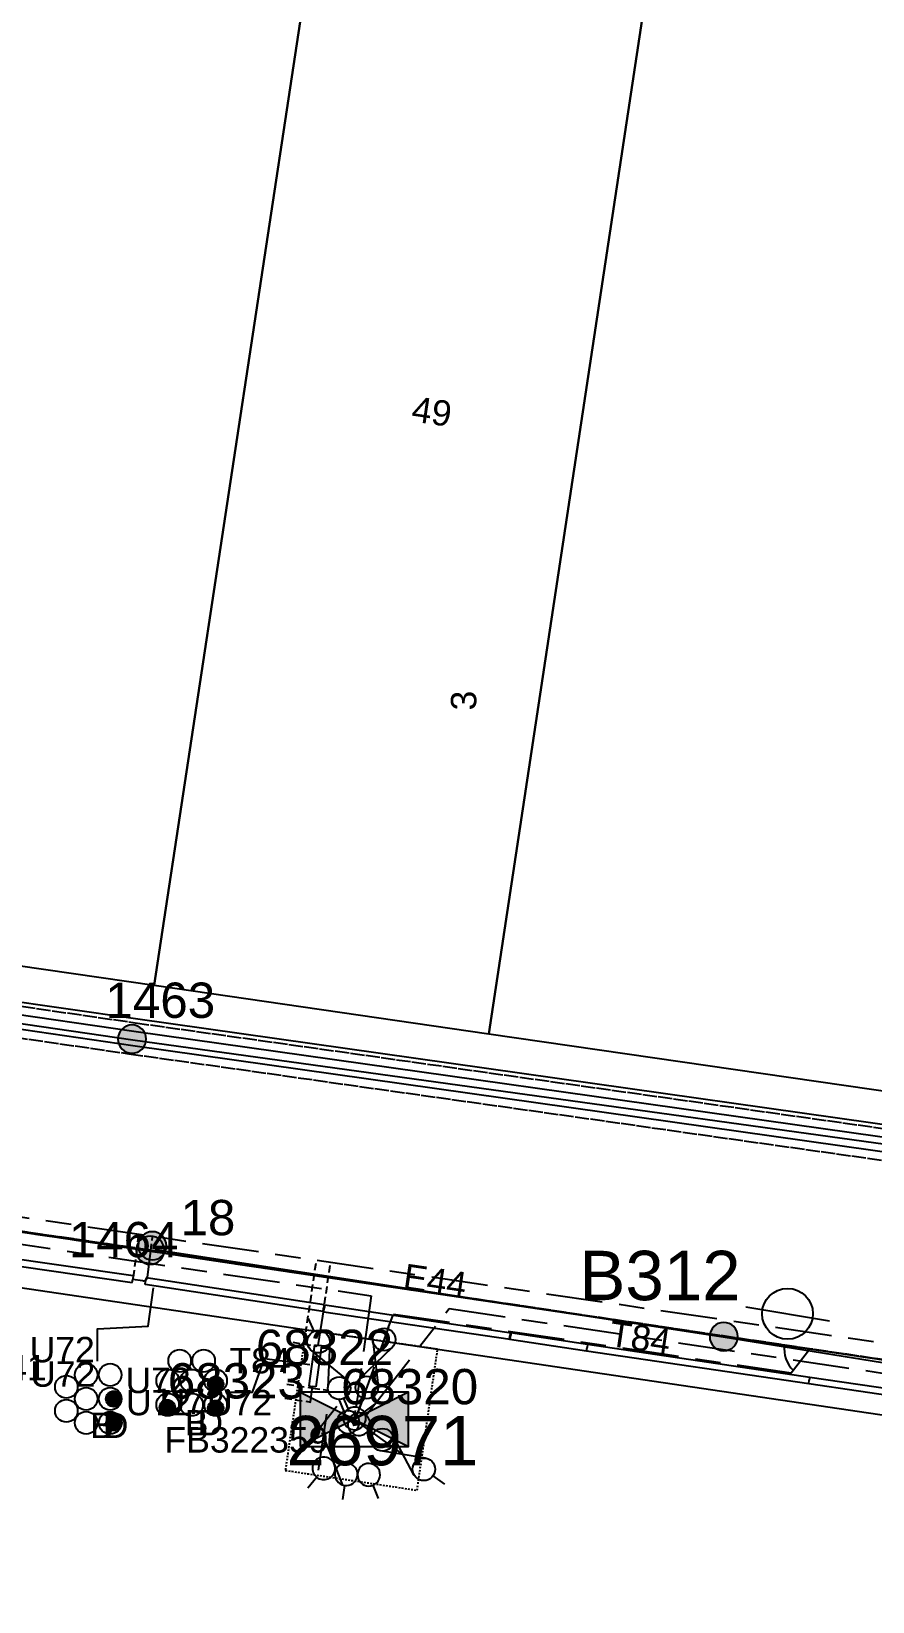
# Model space of a CAD drawing. Header units: metres. Extents: x 303290 to 305422, y 6242588 to 6244350.
# Drawn here: x 304579.8 to 304639.4, y 6243060.1 to 6243171.3 of the extents above; entities that cross this region are included whole.
import ezdxf
from ezdxf.enums import TextEntityAlignment as Align

# ---------------------------------------------------------------- set-up
doc = ezdxf.new("R2010")
doc.units = ezdxf.units.M
for name, pattern in [('Cable Exist OH', [1, 1, 0]), ('Cable Exist UG', [8.2, 4, -1.2, 1.8, -1.2]), ('DASHED', [0.75, 0.5, -0.25]), ('HIDDEN', [0.375, 0.25, -0.125]), ('HIDDEN2', [0.1875, 0.125, -0.0625])]:
    doc.linetypes.add(name, pattern=pattern)
doc.layers.get('0').update_dxf_attribs({"color": 6})
for name, color, linetype in [('Cadastre Developer_SP_EXT', 9, 'Continuous'), ('Cadastre Land Parcels_SP_EXT', 9, 'Continuous'), ('Cadastre Other Property_SP_EXT', 9, 'HIDDEN'), ('Duct_SP_EXT', 7, 'Continuous'), ('Equip_HV_EXT', 7, 'Continuous'), ('Equip_LV_EXT', 7, 'Continuous'), ('Equip_SP_HV_EXT', 7, 'Continuous'), ('Mains_HV_EXT', 7, 'Continuous'), ('Mains_LV_EXT', 7, 'Continuous'), ('Mains_SL_EXT', 7, 'Continuous'), ('Mains_TR_EXT', 7, 'Continuous'), ('OH_Details_SP_MISC', 7, 'Continuous'), ('Sub_SP_EXT', 7, 'Continuous'), ('SupportsOH_SP_TR_HV_LV_SL_EXT', 7, 'Continuous'), ('Trench_SP_EXT', 7, 'Continuous'), ('UNKNOWN_FEATURES', 1, 'DASHED')]:
    doc.layers.add(name, color=color, linetype=linetype)
doc.styles.add('HVSW_LABEL', font='arial.ttf')
doc.styles.add('POLE_LABEL', font='arial.ttf')
doc.styles.get("Standard").update_dxf_attribs({"font": 'arial.ttf'})
doc.styles.add('SWITCH_LABEL', font='arial.ttf', dxfattribs={"height": 2.5})
doc.linetypes.add('Cable E OH', pattern='A,9.4,["E",Standard,S=1.7,R=0,X=0,Y=-1],0', length=9.4)
doc.linetypes.add('Cable P UG', pattern='A,6,-0.5,["P",Standard,S=1.7,R=0,X=0.5,Y=-1],-2.9', length=9.4)

# ---------------------------------------------------------------- blocks, each defined once
blk = doc.blocks.new('SUB_PADMOUNT_EXT')
for points in [[(0, 0), (-3.84, 1.92), (-3.84, -1.92)], [(0, 0), (3.84, 1.92), (3.84, -1.92)]]:
    blk.add_hatch(color=256).paths.add_polyline_path(points)
for p, q in [((3.84, 1.92), (-3.84, -1.92)), ((-3.84, 1.92), (3.84, -1.92))]:
    blk.add_line(p, q)
blk.add_lwpolyline([(-3.84, -1.92), (3.84, -1.92), (3.84, 1.92), (-3.84, 1.92)], close=True)
for tag, height, flags, p in [('ASSET_NUM', 3.5, 8, (2, 2)), ('STREET_CODE', 0.2, 9, (1.5, 0)), ('CONSTRUCTED_VOLTAGE', 0.2, 9, (1.5, -0.2)), ('OPERATING_VOLTAGE', 0.2, 9, (1.5, -0.6)), ('ORIENTATION', 0.2, 9, (1.5, -0.8)), ('OWNED_BY', 0.2, 9, (1.5, -1)), ('OPERATED_BY', 0.2, 9, (1.5, -1.2)), ('NO_PHASES', 0.2, 9, (1.5, -0.4)), ('SECONDARY_VOLTAGE', 0.2, 9, (1.5, -1.6)), ('STATE', 0.2, 9, (1.5, -1.8)), ('SUBSTATION_TYPE', 0.2, 9, (1.5, -2.2)), ('MAINTAINED_BY', 0.2, 9, (1.5, -1.4)), ('PARENT', 0.2, 9, (1.5, -2)), ('STREETNAME', 0.2, 9, (1.5, -3)), ('SUBURB', 0.2, 9, (1.5, -3.2)), ('USAGE', 0.2, 9, (1.5, -2.4)), ('LEGEND', 0.2, 9, (1.5, -2.6)), ('LOCATION', 0.2, 9, (1.5, -2.8)), ('NOTES', 0.2, 9, (1.5, -3.4)), ('Z', 0.2, 1, (1.5, -3.6))]:
    blk.add_attdef(tag, text='', height=height, dxfattribs=dict(flags=flags)).set_placement(p, align=Align.MIDDLE_LEFT)
blk = doc.blocks.new('DUCT_EXT')
blk.add_circle((0, 0.8), 0.8)
at = {"flags": 1}
blk.add_attdef('Z', (0, 0), '', height=0.2, dxfattribs=at)
at = {"flags": 9}
for tag, p in [('DUCT_CODE', (0, 0)), ('XSECT_TYPE', (0, -0.2)), ('STATE', (0, -0.6)), ('FB_REFERENCE', (0, -0.4)), ('NOTES', (0, -0.8))]:
    blk.add_attdef(tag, text='', height=0.2, dxfattribs=at).set_placement(p, align=Align.MIDDLE_LEFT)
blk = doc.blocks.new('POLE_EXT')
blk.add_hatch(color=256).paths.add_polyline_path([(-1, 0, 1), (1, 0, 1)])
blk.add_lwpolyline([(-1, 0, 1), (1, 0, 1)], format="xyb", close=True)
for tag, height, flags, p in [('pNumber', 2.5, 8, (-17.84, 2.07)), ('OWNED_BY', 0.2, 9, (1.35, -0.4)), ('SPECIAL_USE', 0.2, 9, (1.35, -0.8)), ('STATE', 0.2, 9, (1.35, -1)), ('PARENT', 0.2, 9, (1.35, -0.6)), ('USAGE', 0.2, 9, (1.35, -1.2)), ('cLV', 0.2, 9, (1.35, -1.4)), ('hDepth', 0.2, 9, (1.35, -1.6)), ('hDia', 0.2, 9, (1.35, -1.8)), ('cHV', 0.2, 9, (1.35, -2)), ('LBRACKET', 0.2, 9, (1.35, -2.2)), ('cLinedev', 0.2, 9, (1.35, -3.4)), ('LExisting', 0.2, 9, (1.35, -2.4)), ('LANTNUMBER', 0.2, 9, (1.35, -2.6)), ('LOther', 0.2, 9, (1.35, -2.8)), ('LRemove', 0.2, 9, (1.35, -3)), ('LEGEND', 0.2, 9, (1.35, -3.2)), ('pExisting', 0.2, 9, (1.35, -3.8)), ('pFooting', 0.2, 9, (1.35, -4.4)), ('LOCATION', 0.2, 9, (1.35, -3.6)), ('PFNUMBER', 0.2, 9, (1.35, -4)), ('NEWPFNUMBER', 0.2, 9, (1.35, -4.2)), ('pNew', 0.2, 9, (1.35, -4.6)), ('pRelocate', 0.2, 9, (1.35, -5)), ('pRemove', 0.2, 9, (1.35, -5.2)), ('pReplace', 0.2, 9, (1.35, -5.4)), ('pStay', 0.2, 9, (1.35, -5.6)), ('pType', 0.2, 9, (1.35, -5.8)), ('cspan', 0.2, 9, (1.35, -6)), ('STREETNAME', 0.2, 9, (1.35, -6.2)), ('SUBURB', 0.2, 9, (1.35, -6.4)), ('NOTES', 0.2, 9, (1.35, -6.6)), ('OPERATED_BY', 0.2, 9, (1.36, -7.01)), ('MAINTAINED_BY', 0.2, 9, (1.36, -6.81))]:
    blk.add_attdef(tag, text='', height=height, dxfattribs=dict(flags=flags)).set_placement(p, align=Align.MIDDLE_LEFT)
at = {"style": 'POLE_LABEL'}
for tag, height, flags, p in [('ASSET_NUM', 2.5, 8, (2, 2)), ('STRUCTURE_PLANT_NUMBER', 0.2, 9, (1.35, 0.03)), ('STREET_CODE', 0.2, 9, (1.35, -0.2))]:
    blk.add_attdef(tag, text='', height=height, dxfattribs=dict(at, flags=flags)).set_placement(p, align=Align.MIDDLE_LEFT)
at = {"flags": 1}
blk.add_attdef('Z', (1.35, -7.33), '', height=0.2, dxfattribs=at)
blk = doc.blocks.new('LV_UG_DFUSE_CLOSED_EXT')
for points in [[(1, 0), (0, 0)], [(5.04, 0.73), (2.16, -0.72)], [(5.05, -0.71), (2.16, 0.72)], [(6.2, 0.01), (7.2, 0.01)]]:
    blk.add_lwpolyline(points)
for centre in [(1.8, 0), (5.4, 0.01)]:
    blk.add_circle(centre, 0.8)
at = {"flags": 9}
for tag, p in [('ACTUAL_STATUS', (0, 0)), ('CONSTRUCTED_VOLTAGE', (0, -0.2)), ('OPERATING_VOLTAGE', (0, -0.6)), ('ORIENTATION', (0, -0.8)), ('STATE', (0, -1)), ('SWITCH_TYPE', (0, -1.2)), ('NO_PHASES', (0, -0.4)), ('USAGE', (0, -1.4)), ('NOTES', (0, -1.6))]:
    blk.add_attdef(tag, text='', height=0.2, dxfattribs=at).set_placement(p, align=Align.MIDDLE_LEFT)
at = {"flags": 1}
blk.add_attdef('Z', (0, 0), '', height=0.2, dxfattribs=at)
blk = doc.blocks.new('*U150')
blk.add_line((-5.16, 2.18), (0.84, 2.18))
blk.add_circle((-2.16, 2.18), 1.8)
at = {"style": 'HVSW_LABEL'}
for tag, height, flags, p in [('ASSET_NUM', 3.5, 8, (2, 2)), ('STREET_CODE', 0.2, 9, (0, -0.2))]:
    blk.add_attdef(tag, text='', height=height, dxfattribs=dict(at, flags=flags)).set_placement(p, align=Align.MIDDLE_LEFT)
at = {"flags": 1}
blk.add_attdef('Z', (0, 0), '', height=0.2, dxfattribs=at)
at = {"flags": 9}
for tag, p in [('ACTUAL_STATUS', (0, -0.4)), ('CONSTRUCTED_VOLTAGE', (0, -0.6)), ('OPERATING_VOLTAGE', (0, -1)), ('ORIENTATION', (0, -1.2)), ('NO_PHASES', (0, -0.8)), ('OWNED_BY', (0, -1.4)), ('STATE', (0, -1.6)), ('SWITCH_TYPE', (0, -1.8)), ('USAGE', (0, -2)), ('LEGEND', (0, -2.2)), ('STREETNAME', (0, -2.6)), ('SUBURB', (0, -2.8)), ('LOCATION', (0, -2.4)), ('NOTES', (0, -3))]:
    blk.add_attdef(tag, text='', height=0.2, dxfattribs=at).set_placement(p, align=Align.MIDDLE_LEFT)
blk = doc.blocks.new('SWG_HOLEC_SU_EXT')
blk.add_line((1.8, -2), (5.8, -2))
for points in [[(1, 0), (0, 0)], [(6.6, 0), (7.6, 0)]]:
    blk.add_lwpolyline(points)
for points in [[(1.8, -0.8, 1), (1.8, 0.8, 1)], [(5.8, -0.8, 1), (5.8, 0.8, 1)]]:
    blk.add_lwpolyline(points, format="xyb", close=True)
at = {"style": 'SWITCH_LABEL', "flags": 8}
blk.add_attdef('ASSET_NUM', text='', height=2.5, rotation=179.9544, dxfattribs=at).set_placement((-2.4, 0), align=Align.MIDDLE_LEFT)
at = {"flags": 1}
blk.add_attdef('Z', (0, 0), '', height=0.2, dxfattribs=at)
at = {"flags": 9}
for tag, p in [('ACTUAL_STATUS', (0, -0.4)), ('CONSTRUCTED_VOLTAGE', (0, -0.6)), ('OPERATING_VOLTAGE', (0, -1)), ('ORIENTATION', (0, -1.2)), ('NO_PHASES', (0, -0.8)), ('OWNED_BY', (0, -1.4)), ('STATE', (0, -1.8)), ('SWITCH_TYPE', (0, -2)), ('PARENT', (0, -1.6)), ('USAGE', (0, -2.2)), ('STREETNAME', (0, -2.6)), ('SUBURB', (0, -2.8)), ('LOCATION', (0, -2.4)), ('NOTES', (0, -3))]:
    blk.add_attdef(tag, text='', height=0.2, dxfattribs=at).set_placement(p, align=Align.MIDDLE_LEFT)
at = {"style": 'SWITCH_LABEL', "flags": 9}
blk.add_attdef('STREET_CODE', text='', height=0.2, dxfattribs=at).set_placement((0, -0.2), align=Align.MIDDLE_LEFT)
blk = doc.blocks.new('CABLE_LARGE_EXT')
h = blk.add_hatch(color=256)
edge = h.paths.add_edge_path()
edge.add_arc((0, 0.55), 0.55, 0, 360)
blk.add_circle((0, 0.55), 0.55)
at = {"flags": 1}
blk.add_attdef('Z', (0, 0), '', height=0.2, dxfattribs=at)
at = {"flags": 9}
for tag, p in [('COND_CODE', (0, 0)), ('STATE', (0, -0.4)), ('XSECT_SIZE', (0, -0.6)), ('FB_REFERENCE', (0, -0.2)), ('NOTES', (0, -0.8))]:
    blk.add_attdef(tag, text='', height=0.2, dxfattribs=at).set_placement(p, align=Align.MIDDLE_LEFT)

msp = doc.modelspace()

# ---------------------------------------------------------------- linework, layer by layer
at = {"layer": 'Cadastre Land Parcels_SP_EXT', "linetype": 'Continuous'}
for points in [[(304537.29, 6243196.61), (304530.49, 6243197.61), (304517.95, 6243114.02), (304541.4, 6243110.62), (304565.16, 6243107.18), (304588.52, 6243103.8), (304601.15, 6243187.13), (304577.56, 6243190.66), (304553.83, 6243194.16), (304537.29, 6243196.61)], [(304612.22, 6243100.36), (304624.79, 6243183.62), (304601.15, 6243187.13), (304588.52, 6243103.8), (304612.22, 6243100.36)], [(304681.91, 6243175.15), (304624.79, 6243183.62), (304612.22, 6243100.36), (304660.69, 6243093.34), (304665.91, 6243093.73), (304669.99, 6243096.65), (304670.95, 6243100.97), (304681.91, 6243175.15)], [(304660.4, 6243057.39), (304659.8, 6243063.83), (304656.01, 6243069.07), (304650.12, 6243071.87), (304395.34, 6243109.51), (304374.66, 6242968.9), (304610.22, 6242934.37), (304638.29, 6242930.26), (304660.4, 6243057.39)]]:
    msp.add_lwpolyline(points, close=True, dxfattribs=at)
at = {"layer": 'Cadastre Other Property_SP_EXT', "linetype": 'HIDDEN2'}
msp.add_lwpolyline([(304608.59, 6243078.02), (304599.27, 6243079.38), (304597.81, 6243069.44), (304607.14, 6243068.03), (304608.59, 6243078.02)], close=True, dxfattribs=at)
at = {"layer": 'Duct_SP_EXT'}
for p, q in [((304564.26, 6243086.03), (304586.98, 6243082.75)), ((304564.32, 6243086.5), (304587.05, 6243083.23)), ((304586.98, 6243082.75), (304587.02, 6243082.99)), ((304587.05, 6243083.23), (304587.02, 6243082.99)), ((304587.88, 6243082.59), (304587.91, 6243082.83)), ((304600.49, 6243080.68), (304587.88, 6243082.59)), ((304587.95, 6243083.07), (304587.91, 6243082.83)), ((304600.56, 6243081.15), (304587.95, 6243083.07)), ((304600.49, 6243080.68), (304600.52, 6243080.92)), ((304600.56, 6243081.15), (304600.52, 6243080.92)), ((304600.53, 6243080.67), (304600.56, 6243080.91)), ((304600.53, 6243080.67), (304613.72, 6243078.72)), ((304600.6, 6243081.15), (304600.56, 6243080.91)), ((304600.6, 6243081.15), (304613.79, 6243079.19)), ((304613.74, 6243079.2), (304613.7, 6243078.96)), ((304613.74, 6243079.2), (304619.21, 6243078.37)), ((304613.79, 6243079.19), (304613.75, 6243078.95)), ((304599.88, 6243078.32), (304599.48, 6243075.42)), ((304599.88, 6243078.32), (304600.12, 6243078.29)), ((304600.36, 6243078.26), (304599.96, 6243075.35)), ((304600.36, 6243078.26), (304600.12, 6243078.29)), ((304613.67, 6243078.72), (304613.7, 6243078.96)), ((304613.67, 6243078.72), (304619.14, 6243077.9)), ((304613.72, 6243078.72), (304613.75, 6243078.95)), ((304619.14, 6243077.9), (304619.18, 6243078.13)), ((304619.14, 6243077.9), (304619.18, 6243078.13)), ((304619.21, 6243078.37), (304619.18, 6243078.13)), ((304619.21, 6243078.37), (304619.18, 6243078.13)), ((304619.21, 6243078.37), (304634.94, 6243076.05)), ((304619.14, 6243077.9), (304634.87, 6243075.58)), ((304634.94, 6243076.05), (304634.9, 6243075.82)), ((304634.94, 6243076.05), (304634.9, 6243075.82)), ((304634.94, 6243076.05), (304663.87, 6243071.8)), ((304599.48, 6243075.42), (304599.72, 6243075.39)), ((304599.96, 6243075.35), (304599.72, 6243075.39)), ((304634.87, 6243075.58), (304634.9, 6243075.82)), ((304634.87, 6243075.58), (304634.9, 6243075.82)), ((304634.87, 6243075.58), (304663.8, 6243071.32))]:
    msp.add_line(p, q, dxfattribs=at)
for points in [[(304584.52, 6243077.17), (304584.52, 6243079.46), (304588.1, 6243079.65), (304588.47, 6243082.37)], [(304593.74, 6243074.97), (304595.48, 6243074.97), (304596.34, 6243077.35), (304599.55, 6243076.94)]]:
    msp.add_lwpolyline(points, dxfattribs=at)
at = {"layer": 'Mains_HV_EXT', "linetype": 'Cable P UG'}
for points in [[(303316.16, 6243314.49), (303386.86, 6243281.61), (303794.29, 6243219.6), (304221.32, 6243156.24), (304272.28, 6243147.01), (304350.82, 6243135.67), (304587.21, 6243101.43), (304667.41, 6243090.1), (304762.14, 6243074.17), (304886.51, 6243055.75), (304981.35, 6243043.75), (305056.06, 6243033.77), (305128.95, 6243023.27), (305191.75, 6243014.33), (305205.33, 6243078.02), (305286.78, 6243407.49)], [(304205.67, 6243143.19), (304269.88, 6243133.67), (304347.17, 6243120.67), (304428.09, 6243108.73), (304515.94, 6243095.7), (304597.01, 6243083.67), (304668.87, 6243073.01), (304747.81, 6243061.33), (304835.76, 6243048.42), (304887.28, 6243042.08), (304981.49, 6243026.95), (305064.16, 6243017.18), (305151.89, 6243004.93), (305219.08, 6242995.61), (305307.22, 6242983.4), (305395.58, 6242971.21), (305421.27, 6243010.88)]]:
    msp.add_lwpolyline(points, dxfattribs=at)
at = {"layer": 'Mains_HV_EXT', "linetype": 'Cable E OH'}
for points in [[(303316.16, 6243314.49), (303386.86, 6243281.61), (303794.29, 6243219.6), (304221.32, 6243156.24), (304272.1, 6243146.16), (304350.69, 6243134.78), (304430.74, 6243123.01), (304502.83, 6243112.74), (304587.08, 6243100.54), (304667.27, 6243089.21), (304762, 6243073.28), (304832.7, 6243062.83), (304886.38, 6243054.86), (304981.22, 6243042.86), (305055.93, 6243032.88), (305128.83, 6243022.38), (305192.37, 6243013.4), (305205.33, 6243078.02), (305286.78, 6243407.49)], [(305193.04, 6243012.66), (305128.53, 6243021.43), (305055.85, 6243032.05), (304981.04, 6243041.78), (304886, 6243053.91), (304832.65, 6243061.97), (304761.76, 6243072.32), (304667.21, 6243088.16), (304587.02, 6243099.51), (304502.69, 6243111.78), (304430.58, 6243122.26), (304350.66, 6243133.86), (304271.8, 6243145.34), (304221.36, 6243152.69), (304165.89, 6243160.78), (304086.42, 6243172.72), (304013.1, 6243183.73), (303852.81, 6243207.82), (303693.3, 6243231.79), (303530.31, 6243256.28), (303386.48, 6243277.89)], [(304205.67, 6243143.19), (304269.88, 6243133.67), (304353.87, 6243121.21), (304428.09, 6243108.73), (304515.94, 6243095.7), (304597.01, 6243083.67), (304668.87, 6243073.01), (304760.48, 6243059.51), (304835.76, 6243048.42), (304887.28, 6243042.08), (304981.49, 6243026.95), (305064.16, 6243017.18), (305151.89, 6243004.93), (305219.08, 6242995.61), (305307.22, 6242983.4), (305395.58, 6242971.21), (305421.78, 6243010.66)]]:
    msp.add_lwpolyline(points, dxfattribs=at)
at = {"layer": 'Mains_HV_EXT', "linetype": 'Cable Exist UG'}
for points in [[(304459.66, 6243094.94), (304461.12, 6243104.84), (304461.12, 6243104.84), (304566.45, 6243089.28), (304569.1, 6243086.92), (304569.1, 6243086.92), (304603.88, 6243081.81), (304602.67, 6243073.03)], [(304602.67, 6243073.03), (304604.15, 6243074.12), (304609.42, 6243080.9), (304609.42, 6243080.9), (304662.14, 6243073.04), (304663.95, 6243072.73), (304666.05, 6243090.14), (304666.05, 6243090.14), (304672.55, 6243094.79), (304674.29, 6243100.22), (304674.76, 6243103.44), (304687.94, 6243101.39), (304686.66, 6243099.7)], [(304560.68, 6243081.28), (304562.49, 6243082.17), (304569.11, 6243088.89), (304575.72, 6243087.88), (304575.72, 6243087.88), (304671.22, 6243073.92), (304671.22, 6243073.92), (304691.99, 6243070.63)]]:
    msp.add_lwpolyline(points, dxfattribs=at)
at = {"layer": 'Mains_HV_EXT', "linetype": 'Cable Exist OH'}
for points in [[(304504.02, 6243097.47), (304588.35, 6243085.02), (304635.13, 6243078.02)], [(304635.13, 6243078.02), (304668.87, 6243073.01)]]:
    msp.add_lwpolyline(points, dxfattribs=at)
at = {"layer": 'Mains_LV_EXT', "linetype": 'Cable Exist OH'}
for points in [[(304588.25, 6243085.03), (304562.46, 6243088.8)], [(304635.09, 6243078.02), (304588.29, 6243085)], [(304716.23, 6243065.95), (304668.87, 6243073.01), (304635.13, 6243078.02), (304635.09, 6243078.02)]]:
    msp.add_lwpolyline(points, dxfattribs=at)
at = {"layer": 'Mains_LV_EXT', "linetype": 'Cable Exist UG'}
msp.add_lwpolyline([(304602.75, 6243073), (304605.47, 6243080.51), (304605.47, 6243080.51), (304633.62, 6243076.34), (304634.93, 6243078.05)], dxfattribs=at)
at = {"layer": 'Mains_LV_EXT', "linetype": 'Continuous'}
msp.add_lwpolyline([(304633.16, 6243078.31, 0.255311), (304633.77, 6243076.53)], format="xyb", dxfattribs=at)
at = {"layer": 'Mains_SL_EXT', "linetype": 'Cable Exist OH'}
msp.add_lwpolyline([(304562.44, 6243088.81), (304597.01, 6243083.67), (304635.13, 6243078.02), (304668.87, 6243073.01)], dxfattribs=at)
at = {"layer": 'Mains_TR_EXT', "linetype": 'Cable Exist OH'}
for points in [[(303316.07, 6243314.53), (303386.86, 6243281.61), (303794.29, 6243219.6), (304087.32, 6243176.12), (304166.7, 6243162.26), (304221.34, 6243154.21), (304272.06, 6243146.71), (304350.77, 6243135.37), (304430.83, 6243123.61), (304502.91, 6243113.33), (304587.17, 6243101.14), (304667.36, 6243089.8), (304762.09, 6243073.87), (304832.79, 6243063.42), (304886.47, 6243055.45), (304981.3, 6243043.43), (305056.19, 6243032.78), (305129.62, 6243021.72), (305192.72, 6243013.23), (305209.43, 6243086.55), (305286.75, 6243407.28)], [(303386.19, 6243275.54), (303532.05, 6243253.18), (303793.53, 6243215.81), (303853.87, 6243206.97), (303905.45, 6243199.23), (304013.47, 6243183.21), (304086.32, 6243172.26), (304166.35, 6243160.38), (304220.85, 6243152.1), (304271.71, 6243144.75), (304350.58, 6243133.26), (304430.27, 6243121.7), (304502.38, 6243111.22), (304586.73, 6243098.94), (304666.82, 6243087.62), (304761.67, 6243071.73), (304832.23, 6243061.43), (304885.92, 6243053.32), (304980.95, 6243041.16), (305055.6, 6243030.8), (305129.09, 6243019.64), (305193.34, 6243011.33), (305194.35, 6243012.27)], [(304011.43, 6243170.47), (304090.77, 6243158.47), (304162.77, 6243147.75), (304205.67, 6243143.19), (304269.88, 6243133.67), (304347.17, 6243120.67), (304428.08, 6243108.73), (304515.94, 6243095.7), (304597.01, 6243083.67), (304668.87, 6243073.01), (304760.48, 6243059.51), (304835.76, 6243048.42), (304887.28, 6243042.08), (304981.48, 6243026.91), (305063.57, 6243016.85), (305151.36, 6243004.72), (305218.64, 6242995.96), (305306.89, 6242983.93), (305395.79, 6242971.48)]]:
    msp.add_lwpolyline(points, dxfattribs=at)
at = {"layer": 'OH_Details_SP_MISC', "color": 7, "linetype": 'Continuous', "flags": 128}
for points in [[(304502.79, 6243112.22), (304587.02, 6243099.92), (304667.35, 6243088.79), (304762.02, 6243072.44), (304832.51, 6243062.73)], [(304668.93, 6243072.41), (304628.81, 6243078.87), (304588.59, 6243085.06)]]:
    msp.add_lwpolyline(points, dxfattribs=at)
at = {"layer": 'Trench_SP_EXT', "linetype": 'Cable Exist UG'}
msp.add_lwpolyline([(304587.02, 6243082.99), (304587.69, 6243082.88), (304587.69, 6243082.88, 0.46185), (304588.06, 6243083.13), (304588.06, 6243083.13), (304588.28, 6243084.98)], format="xyb", dxfattribs=at)
for points in [[(304600.53, 6243080.96), (304600.12, 6243078.29)], [(304599.72, 6243075.39), (304599.57, 6243074.3)], [(304602.75, 6243073), (304606.71, 6243070.15)]]:
    msp.add_lwpolyline(points, dxfattribs=at)
at = {"layer": 'UNKNOWN_FEATURES'}
for points in [[(304587.41, 6243086.11), (304587.29, 6243085.11), (304587.02, 6243082.99)], [(304588.28, 6243084.98), (304588.41, 6243085.98)], [(304599.96, 6243084.09), (304599.27, 6243079.42)], [(304600.95, 6243083.95), (304600.53, 6243080.96)], [(304598.35, 6243078.51), (304600.03, 6243078.24)], [(304597.91, 6243075.54), (304599.75, 6243075.27), (304600.81, 6243075.11)], [(304597.77, 6243074.55), (304599.61, 6243074.28)]]:
    msp.add_lwpolyline(points, dxfattribs=at)

# ---------------------------------------------------------------- block references
at = {"layer": 'Duct_SP_EXT'}
for name, p, rotation in [('DUCT_EXT', (304584.51, 6243076.2), 90.00670038888971), ('DUCT_EXT', (304586.21, 6243076.2), 90.00670038888971), ('DUCT_EXT', (304583.11, 6243075.35), 90.00670038888971), ('DUCT_EXT', (304584.51, 6243074.5), 90.00670038888971), ('DUCT_EXT', (304586.21, 6243074.5), 90.00670038888971), ('CABLE_LARGE_EXT', (304586.21, 6243074.5), 90.00670038888971), ('DUCT_EXT', (304583.11, 6243073.65), 90.00670038888971), ('DUCT_EXT', (304584.51, 6243072.8), 90.00670038888971), ('DUCT_EXT', (304586.21, 6243072.8), 90.00670038888971), ('CABLE_LARGE_EXT', (304586.23, 6243072.81), 90.22689787741281)]:
    msp.add_blockref(name, p, dxfattribs=dict(at, rotation=rotation))
for name, p in [('DUCT_EXT', (304590.33, 6243076.39)), ('DUCT_EXT', (304592.03, 6243076.39)), ('DUCT_EXT', (304589.48, 6243074.99)), ('DUCT_EXT', (304591.18, 6243074.99)), ('DUCT_EXT', (304592.88, 6243074.99)), ('CABLE_LARGE_EXT', (304592.88, 6243074.99)), ('DUCT_EXT', (304589.48, 6243073.29)), ('DUCT_EXT', (304591.18, 6243073.29)), ('DUCT_EXT', (304592.88, 6243073.29)), ('CABLE_LARGE_EXT', (304589.46, 6243073.34)), ('CABLE_LARGE_EXT', (304592.88, 6243073.29))]:
    msp.add_blockref(name, p, dxfattribs=at)
at = {"layer": 'Equip_HV_EXT'}
ref = msp.add_blockref('SWG_HOLEC_SU_EXT', (304602.98, 6243074.9), dxfattribs=dict(at, rotation=261.4440440870575))
ref.add_attrib('ASSET_NUM', '68322', dxfattribs={"layer": '0', "height": 2.5, "style": 'SWITCH_LABEL'}).set_placement((304600.58, 6243076.15), align=Align.BOTTOM_CENTER)
ref = msp.add_blockref('SWG_HOLEC_SU_EXT', (304601.6, 6243074.53), dxfattribs=dict(at, rotation=291.4440443834195))
ref.add_attrib('ASSET_NUM', '68323', dxfattribs={"layer": '0', "height": 2.5, "style": 'SWITCH_LABEL'}).set_placement((304599.2, 6243075.78), align=Align.MIDDLE_RIGHT)
ref = msp.add_blockref('SWG_HOLEC_SU_EXT', (304604.15, 6243074.12), dxfattribs=dict(at, rotation=231.4440441081802))
ref.add_attrib('ASSET_NUM', '68320', dxfattribs={"layer": '0', "height": 2.5, "style": 'SWITCH_LABEL'}).set_placement((304601.75, 6243075.37), align=Align.MIDDLE_LEFT)
at = {"layer": 'Equip_LV_EXT'}
for p, rotation in [((304602.34, 6243073.61), 113.6497010694983), ((304602.97, 6243073.62), 70.10127469165543), ((304603.22, 6243072.66), 324.2803582482618)]:
    msp.add_blockref('LV_UG_DFUSE_CLOSED_EXT', p, dxfattribs=dict(at, rotation=rotation))
at = {"layer": 'Equip_SP_HV_EXT'}
ref = msp.add_blockref('*U150', (304635.13, 6243078.02), dxfattribs=dict(at, rotation=350.4402537556512))
ref.add_attrib('ASSET_NUM', 'B312', dxfattribs={"layer": '0', "height": 3.5, "style": 'HVSW_LABEL'}).set_placement((304630.04, 6243084.99), align=Align.TOP_RIGHT)
at = {"layer": 'Sub_SP_EXT'}
ref = msp.add_blockref('SUB_PADMOUNT_EXT', (304602.69, 6243073.05), dxfattribs=at)
ref.add_attrib('ASSET_NUM', '26971', dxfattribs={"layer": '0', "height": 3.5}).set_placement((304604.69, 6243073.3), align=Align.TOP_CENTER)
at = {"layer": 'SupportsOH_SP_TR_HV_LV_SL_EXT'}
ref = msp.add_blockref('POLE_EXT', (304586.96, 6243099.98), dxfattribs=at)
ref.add_attrib('ASSET_NUM', '1463', dxfattribs={"layer": '0', "height": 2.5, "rotation": 0.0222, "style": 'POLE_LABEL'}).set_placement((304588.96, 6243100.73), align=Align.BOTTOM_CENTER)
ref = msp.add_blockref('POLE_EXT', (304588.39, 6243085.34), dxfattribs=at)
ref.add_attrib('ASSET_NUM', '18', dxfattribs={"layer": '0', "height": 2.5, "style": 'POLE_LABEL'}).set_placement((304590.39, 6243087.34), align=Align.MIDDLE_LEFT)
ref = msp.add_blockref('POLE_EXT', (304588.25, 6243085.03), dxfattribs=at)
ref.add_attrib('ASSET_NUM', '1464', dxfattribs={"layer": '0', "height": 2.5, "rotation": 359.9962, "style": 'POLE_LABEL'}).set_placement((304590.25, 6243085.78), align=Align.MIDDLE_RIGHT)
msp.add_blockref('POLE_EXT', (304628.85, 6243078.91), dxfattribs=at)

# ---------------------------------------------------------------- texts
at = {"layer": 'Cadastre Developer_SP_EXT'}
msp.add_text('3', height=1.8, rotation=90.0073, dxfattribs=at).set_placement((304611.33, 6243123.25))
at = {"layer": 'Cadastre Land Parcels_SP_EXT'}
msp.add_text('49', height=1.8, rotation=351.7032, dxfattribs=at).set_placement((304606.67, 6243143.73))
at = {"layer": 'Duct_SP_EXT'}
for s, p in [('U72', (304579.71, 6243077.09)), ('T84', (304593.85, 6243076.31)), ('FB264541', (304569.32, 6243075.81)), ('U72', (304579.75, 6243075.36)), ('U72', (304586.5, 6243074.91)), ('U72', (304586.53, 6243073.34)), ('U72', (304588.91, 6243073.42)), ('U72', (304592.27, 6243073.34)), ('B', (304590.69, 6243071.91)), ('D', (304591.59, 6243071.91)), ('B', (304583.99, 6243071.73)), ('D', (304584.89, 6243071.73)), ('FB322359', (304589.26, 6243070.7))]:
    msp.add_text(s, height=1.8, dxfattribs=at).set_placement(p)
at = {"layer": 'Mains_LV_EXT'}
for s, rotation, p in [('E44', 351.5924, (304606.07, 6243082.31)), ('T84', 351.5632, (304620.65, 6243078.26))]:
    msp.add_text(s, height=1.8, rotation=rotation, dxfattribs=at).set_placement(p)

doc.saveas('drawing.dxf')
